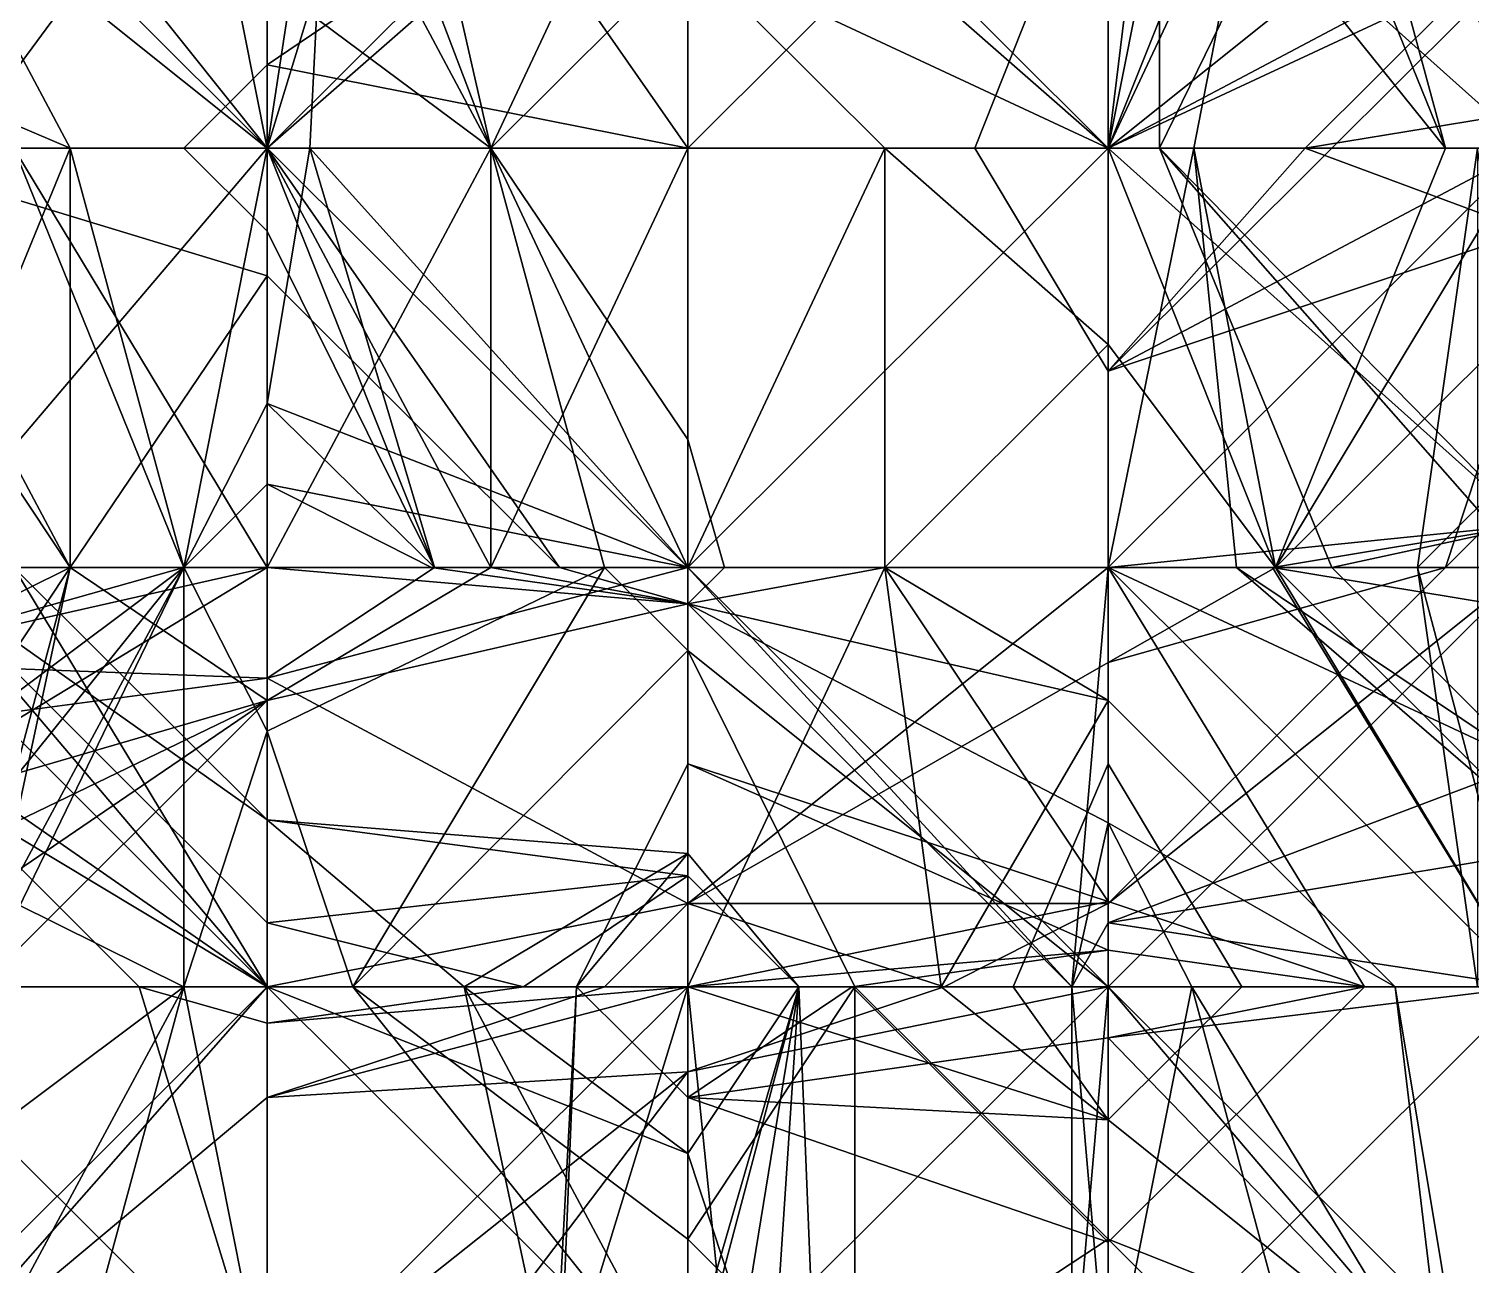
# Model space of a CAD drawing. Header units: metres. Extents: x 15 to 162, y 15 to 204.
# Drawn here: x 39.24 to 60.16, y 62.88 to 80.81 of the extents above; entities that cross this region are included whole.
import ezdxf

# ---------------------------------------------------------------- set-up
doc = ezdxf.new("R2010")
doc.units = ezdxf.units.M

msp = doc.modelspace()

# ---------------------------------------------------------------- linework, layer by layer
at = {"layer": 'fALFF_NINET_XXX_pre-post.nii', "color": 116, "linetype": 'CONTINUOUS'}
for points in [[(39.842632, 79.083336, 41.322582), (36.6, 85.166664, 36.0189), (36.6, 80.46095, 41.322582)], [(42.7, 79.083336, 38.557384), (36.6, 85.166664, 36.0189), (39.842632, 79.083336, 41.322582)], [(42.7, 79.083336, 38.557384), (37.83906, 85.166664, 35.419353), (36.6, 85.166664, 36.0189)], [(41.48968, 85.166664, 100.354836), (42.7, 79.083336, 99.84094), (36.6, 85.166664, 98.79404)], [(36.6, 85.166664, 98.79404), (42.7, 79.083336, 99.84094), (36.6, 79.083336, 95.62289)], [(36.6, 83.959656, 129.87097), (36.6, 85.166664, 131.04224), (42.7, 79.083336, 133.42685)], [(36.6, 85.166664, 131.04224), (42.7, 85.166664, 135.05473), (42.7, 79.083336, 133.42685)], [(42.7, 79.083336, 38.557384), (42.7, 81.5023, 35.419353), (37.83906, 85.166664, 35.419353)], [(37.83906, 85.166664, 112.16129), (38.21283, 79.083336, 112.16129), (42.7, 85.166664, 107.45716)], [(42.7, 85.166664, 107.45716), (38.21283, 79.083336, 112.16129), (42.7, 79.083336, 107.81887)], [(41.48968, 85.166664, 100.354836), (42.7, 82.79037, 100.354836), (42.7, 79.083336, 99.84094)], [(42.7, 79.083336, 25.91885), (48.8, 84.42526, 23.612904), (43.629295, 85.166664, 29.516129)], [(42.7, 79.083336, 25.91885), (43.629295, 85.166664, 29.516129), (43.31953, 79.083336, 29.516129)], [(42.7, 85.166664, 30.715221), (42.7, 81.5023, 35.419353), (45.94263, 79.083336, 35.419353)], [(42.7, 85.166664, 30.715221), (45.94263, 79.083336, 35.419353), (43.629295, 85.166664, 29.516129)], [(42.7, 82.79037, 100.354836), (48.8, 85.166664, 99.18576), (42.7, 79.083336, 99.84094)], [(42.7, 79.083336, 99.84094), (48.8, 85.166664, 99.18576), (48.8, 79.083336, 99.635376)], [(45.94263, 79.083336, 106.258064), (48.8, 85.166664, 107.594894), (42.7, 79.083336, 107.81887)], [(42.7, 79.083336, 107.81887), (48.8, 85.166664, 107.594894), (42.7, 85.166664, 107.45716)], [(44.558594, 85.166664, 135.7742), (45.94263, 79.083336, 135.7742), (42.7, 79.083336, 133.42685)], [(42.7, 85.166664, 135.05473), (44.558594, 85.166664, 135.7742), (42.7, 79.083336, 133.42685)], [(43.629295, 85.166664, 29.516129), (45.94263, 79.083336, 35.419353), (43.31953, 79.083336, 29.516129)], [(48.8, 79.083336, 138.5394), (44.558594, 85.166664, 135.7742), (48.8, 85.166664, 138.5394)], [(45.94263, 79.083336, 135.7742), (44.558594, 85.166664, 135.7742), (48.8, 79.083336, 138.5394)], [(45.94263, 79.083336, 106.258064), (48.8, 81.93289, 106.258064), (48.8, 85.166664, 107.594894)], [(54.9, 79.083336, 99.84094), (48.8, 79.083336, 99.635376), (54.9, 85.166664, 99.18576)], [(54.9, 85.166664, 99.18576), (48.8, 79.083336, 99.635376), (48.8, 85.166664, 99.18576)], [(48.8, 81.93289, 106.258064), (54.9, 79.083336, 109.39609), (48.8, 85.166664, 107.594894)], [(48.8, 85.166664, 107.594894), (54.9, 79.083336, 109.39609), (54.9, 85.166664, 109.39609)], [(54.9, 81.45963, 135.7742), (54.9, 79.083336, 138.08014), (48.8, 85.166664, 138.5394)], [(54.9, 79.083336, 138.08014), (48.8, 79.083336, 138.5394), (48.8, 85.166664, 138.5394)], [(56.110317, 85.166664, 47.225807), (57.757366, 85.166664, 41.322582), (54.9, 79.083336, 44.87846)], [(56.110317, 85.166664, 47.225807), (54.9, 79.083336, 44.87846), (54.9, 83.959656, 47.225807)], [(57.757366, 85.166664, 41.322582), (61, 83.96193, 41.322582), (54.9, 79.083336, 44.87846)], [(57.32559, 85.166664, 100.354836), (56.13906, 79.083336, 100.354836), (54.9, 79.083336, 99.84094)], [(54.9, 85.166664, 99.18576), (57.32559, 85.166664, 100.354836), (54.9, 79.083336, 99.84094)], [(59.78968, 79.083336, 106.258064), (58.14263, 85.166664, 106.258064), (54.9, 85.166664, 109.39609)], [(54.9, 79.083336, 109.39609), (59.78968, 79.083336, 106.258064), (54.9, 85.166664, 109.39609)], [(54.9, 79.083336, 138.08014), (54.9, 81.45963, 135.7742), (55.643436, 85.166664, 135.7742)], [(54.9, 79.083336, 138.08014), (55.643436, 85.166664, 135.7742), (55.643436, 79.083336, 141.67741)], [(55.643436, 79.083336, 141.67741), (55.643436, 85.166664, 135.7742), (58.617188, 85.166664, 141.67741)], [(55.643436, 79.083336, 141.67741), (58.617188, 85.166664, 141.67741), (61, 79.083336, 146.01984)], [(56.13906, 79.083336, 100.354836), (57.32559, 85.166664, 100.354836), (59.78968, 79.083336, 106.258064)], [(59.78968, 79.083336, 106.258064), (57.32559, 85.166664, 100.354836), (58.14263, 85.166664, 106.258064)], [(61, 79.083336, 146.01984), (58.617188, 85.166664, 141.67741), (61, 85.166664, 142.8487)], [(54.9, 84.54883, 23.612904), (48.8, 84.42526, 23.612904), (54.9, 79.083336, 19.046507)], [(61, 79.083336, 20.057024), (54.9, 84.54883, 23.612904), (54.9, 79.083336, 19.046507)], [(61, 82.7477, 23.612904), (54.9, 84.54883, 23.612904), (61, 79.083336, 20.057024)], [(48.8, 84.42526, 23.612904), (42.7, 80.290344, 23.612904), (48.8, 79.083336, 18.429132)], [(42.7, 79.083336, 25.91885), (42.7, 80.290344, 23.612904), (48.8, 84.42526, 23.612904)], [(54.9, 79.083336, 19.046507), (48.8, 84.42526, 23.612904), (48.8, 79.083336, 18.429132)], [(36.6, 83.959656, 129.87097), (42.7, 79.083336, 133.42685), (39.02559, 79.083336, 129.87097)], [(54.9, 79.083336, 44.87846), (52.96258, 79.083336, 47.225807), (54.9, 83.959656, 47.225807)], [(52.96258, 79.083336, 47.225807), (54.9, 79.083336, 50.36384), (54.9, 83.959656, 47.225807)], [(61, 83.96193, 41.322582), (61, 81.93289, 47.225807), (54.9, 79.083336, 44.87846)], [(54.9, 83.959656, 47.225807), (54.9, 79.083336, 50.36384), (61, 82.31711, 53.129032)], [(57.757366, 79.083336, 53.129032), (61, 82.31711, 53.129032), (54.9, 79.083336, 50.36384)], [(61, 82.31711, 53.129032), (57.757366, 79.083336, 53.129032), (61, 79.61291, 59.032257)], [(48.8, 79.083336, 102.15348), (48.8, 81.93289, 106.258064), (45.94263, 79.083336, 106.258064)], [(51.657368, 79.083336, 106.258064), (48.8, 81.93289, 106.258064), (48.8, 79.083336, 102.15348)], [(48.8, 81.93289, 106.258064), (51.657368, 79.083336, 106.258064), (54.9, 79.083336, 109.39609)], [(58.14263, 79.083336, 47.225807), (54.9, 79.083336, 44.87846), (61, 81.93289, 47.225807)], [(58.14263, 79.083336, 47.225807), (61, 81.93289, 47.225807), (61, 79.083336, 49.991)], [(45.94263, 79.083336, 35.419353), (42.7, 81.5023, 35.419353), (42.7, 79.083336, 38.557384)], [(39.842632, 79.083336, 41.322582), (36.6, 80.46095, 41.322582), (36.6, 79.083336, 42.88338)], [(42.7, 79.083336, 22.44163), (42.7, 80.290344, 23.612904), (41.48968, 79.083336, 23.612904)], [(41.48968, 79.083336, 23.612904), (42.7, 80.290344, 23.612904), (42.7, 79.083336, 25.91885)], [(48.8, 79.083336, 18.429132), (42.7, 80.290344, 23.612904), (42.7, 79.083336, 22.44163)], [(57.757366, 79.083336, 53.129032), (60.38047, 79.083336, 59.032257), (61, 79.61291, 59.032257)], [(36.6, 79.083336, 42.88338), (37.343437, 73, 47.225807), (39.842632, 79.083336, 41.322582)], [(42.7, 77.22982, 100.354836), (39.842632, 73, 94.451614), (36.6, 79.083336, 95.62289)], [(42.7, 77.22982, 100.354836), (36.6, 79.083336, 95.62289), (42.7, 79.083336, 99.84094)], [(36.6, 79.083336, 95.62289), (39.842632, 73, 94.451614), (36.6, 77.87632, 94.451614)], [(39.02559, 79.083336, 129.87097), (41.48968, 73, 129.87097), (36.6, 73, 127.52362)], [(39.842632, 79.083336, 41.322582), (37.343437, 73, 47.225807), (39.842632, 73, 41.322582)], [(42.7, 79.083336, 107.81887), (37.529297, 73, 112.16129), (42.7, 73, 108.13299)], [(38.21283, 79.083336, 112.16129), (37.529297, 73, 112.16129), (42.7, 79.083336, 107.81887)], [(42.7, 73, 131.04224), (39.02559, 79.083336, 129.87097), (42.7, 79.083336, 133.42685)], [(41.48968, 73, 129.87097), (39.02559, 79.083336, 129.87097), (42.7, 73, 131.04224)], [(42.7, 79.083336, 38.557384), (39.842632, 79.083336, 41.322582), (41.48968, 73, 35.419353)], [(39.842632, 79.083336, 41.322582), (39.842632, 73, 41.322582), (41.48968, 73, 35.419353)], [(42.7, 79.083336, 22.44163), (41.48968, 79.083336, 23.612904), (42.7, 77.87632, 23.612904)], [(42.7, 77.87632, 23.612904), (41.48968, 79.083336, 23.612904), (42.7, 79.083336, 25.91885)], [(42.7, 79.083336, 38.557384), (41.48968, 73, 35.419353), (42.7, 74.20701, 35.419353)], [(45.12559, 73, 23.612904), (42.7, 79.083336, 22.44163), (42.7, 77.87632, 23.612904)], [(45.12559, 73, 23.612904), (48.8, 73, 20.057024), (42.7, 79.083336, 22.44163)], [(48.8, 73, 20.057024), (48.8, 79.083336, 18.429132), (42.7, 79.083336, 22.44163)], [(42.7, 75.376305, 29.516129), (45.12559, 73, 23.612904), (43.31953, 79.083336, 29.516129)], [(42.7, 77.87632, 23.612904), (42.7, 79.083336, 25.91885), (45.12559, 73, 23.612904)], [(42.7, 79.083336, 25.91885), (43.31953, 79.083336, 29.516129), (45.12559, 73, 23.612904)], [(42.7, 75.376305, 29.516129), (43.31953, 79.083336, 29.516129), (48.8, 73, 34.22026)], [(42.7, 74.20701, 35.419353), (48.8, 73, 36.318676), (42.7, 79.083336, 38.557384)], [(45.94263, 79.083336, 35.419353), (42.7, 79.083336, 38.557384), (48.8, 73, 36.318676)], [(46.941406, 73, 100.354836), (42.7, 77.22982, 100.354836), (42.7, 79.083336, 99.84094)], [(46.941406, 73, 100.354836), (42.7, 79.083336, 99.84094), (48.8, 73, 99.45552)], [(48.8, 73, 99.45552), (42.7, 79.083336, 99.84094), (48.8, 79.083336, 99.635376)], [(45.94263, 73, 106.258064), (45.94263, 79.083336, 106.258064), (42.7, 79.083336, 107.81887)], [(42.7, 73, 108.13299), (45.94263, 73, 106.258064), (42.7, 79.083336, 107.81887)], [(45.94263, 79.083336, 135.7742), (47.58968, 73, 135.7742), (42.7, 73, 131.04224)], [(42.7, 79.083336, 133.42685), (45.94263, 79.083336, 135.7742), (42.7, 73, 131.04224)], [(43.31953, 79.083336, 29.516129), (45.94263, 79.083336, 35.419353), (48.8, 73, 34.22026)], [(48.8, 74.853516, 35.419353), (48.8, 73, 34.22026), (45.94263, 79.083336, 35.419353)], [(48.8, 74.853516, 35.419353), (45.94263, 79.083336, 35.419353), (48.8, 73, 36.318676)], [(45.94263, 73, 106.258064), (48.8, 79.083336, 102.15348), (45.94263, 79.083336, 106.258064)], [(45.94263, 73, 106.258064), (48.8, 73, 102.15348), (48.8, 79.083336, 102.15348)], [(48.8, 73, 136.94547), (45.94263, 79.083336, 135.7742), (48.8, 79.083336, 138.5394)], [(47.58968, 73, 135.7742), (45.94263, 79.083336, 135.7742), (48.8, 73, 136.94547)], [(54.9, 73, 18.878748), (54.9, 79.083336, 19.046507), (48.8, 73, 20.057024)], [(54.9, 79.083336, 19.046507), (48.8, 79.083336, 18.429132), (48.8, 73, 20.057024)], [(54.9, 73, 99.45552), (48.8, 73, 99.45552), (54.9, 79.083336, 99.84094)], [(54.9, 79.083336, 99.84094), (48.8, 73, 99.45552), (48.8, 79.083336, 99.635376)], [(51.657368, 79.083336, 106.258064), (48.8, 73, 102.15348), (51.657368, 73, 106.258064)], [(48.8, 79.083336, 102.15348), (48.8, 73, 102.15348), (51.657368, 79.083336, 106.258064)], [(54.9, 73, 136.94547), (48.8, 73, 136.94547), (54.9, 79.083336, 138.08014)], [(54.9, 79.083336, 138.08014), (48.8, 73, 136.94547), (48.8, 79.083336, 138.5394)], [(54.9, 76.23377, 112.16129), (54.9, 79.083336, 109.39609), (51.657368, 79.083336, 106.258064)], [(54.9, 76.23377, 112.16129), (51.657368, 79.083336, 106.258064), (51.657368, 73, 112.16129)], [(51.657368, 73, 112.16129), (51.657368, 79.083336, 106.258064), (51.657368, 73, 106.258064)], [(54.9, 79.083336, 44.87846), (54.9, 75.84956, 47.225807), (52.96258, 79.083336, 47.225807)], [(54.9, 75.84956, 47.225807), (54.9, 79.083336, 50.36384), (52.96258, 79.083336, 47.225807)], [(57.32559, 73, 17.709677), (61, 79.083336, 20.057024), (54.9, 73, 18.878748)], [(54.9, 73, 18.878748), (61, 79.083336, 20.057024), (54.9, 79.083336, 19.046507)], [(54.9, 75.84956, 47.225807), (54.9, 79.083336, 44.87846), (58.14263, 79.083336, 47.225807)], [(57.757366, 79.083336, 53.129032), (54.9, 79.083336, 50.36384), (54.9, 75.84956, 47.225807)], [(57.757366, 79.083336, 53.129032), (54.9, 75.84956, 47.225807), (61, 77.87859, 53.129032)], [(58.14263, 79.083336, 47.225807), (61, 79.083336, 49.991), (54.9, 75.84956, 47.225807)], [(61, 79.083336, 49.991), (61, 77.87859, 53.129032), (54.9, 75.84956, 47.225807)], [(56.13906, 79.083336, 100.354836), (56.758595, 73, 100.354836), (54.9, 73, 99.45552)], [(54.9, 79.083336, 99.84094), (56.13906, 79.083336, 100.354836), (54.9, 73, 99.45552)], [(54.9, 79.083336, 109.39609), (54.9, 76.23377, 112.16129), (57.32559, 73, 112.16129)], [(54.9, 79.083336, 109.39609), (57.32559, 73, 112.16129), (59.78968, 79.083336, 106.258064)], [(54.9, 73, 136.94547), (54.9, 79.083336, 138.08014), (61, 73.617836, 135.7742)], [(54.9, 79.083336, 138.08014), (55.643436, 79.083336, 141.67741), (61, 73.617836, 135.7742)], [(55.643436, 79.083336, 141.67741), (58.14263, 73, 141.67741), (61, 73.617836, 135.7742)], [(61, 73, 144.44263), (55.643436, 79.083336, 141.67741), (61, 79.083336, 146.01984)], [(58.14263, 73, 141.67741), (55.643436, 79.083336, 141.67741), (61, 73, 144.44263)], [(56.758595, 73, 100.354836), (56.13906, 79.083336, 100.354836), (57.32559, 73, 106.258064)], [(57.32559, 73, 106.258064), (56.13906, 79.083336, 100.354836), (59.78968, 79.083336, 106.258064)], [(57.32559, 73, 17.709677), (61, 76.664375, 17.709677), (61, 79.083336, 20.057024)], [(59.78968, 79.083336, 106.258064), (57.32559, 73, 112.16129), (57.32559, 73, 106.258064)], [(57.757366, 79.083336, 53.129032), (61, 77.87859, 53.129032), (60.38047, 79.083336, 59.032257)], [(61, 74.60842, 70.83871), (60.256565, 79.083336, 64.935486), (59.387173, 73, 70.83871)], [(59.387173, 73, 70.83871), (60.256565, 79.083336, 64.935486), (60.256565, 73, 64.935486)], [(39.842632, 73, 94.451614), (36.6, 73, 89.719666), (36.6, 77.87632, 94.451614)], [(42.7, 77.22982, 100.354836), (39.842632, 73, 100.354836), (39.842632, 73, 94.451614)], [(39.842632, 73, 100.354836), (42.7, 77.22982, 100.354836), (42.7, 73, 103.12004)], [(46.941406, 73, 100.354836), (42.7, 73, 103.12004), (42.7, 77.22982, 100.354836)], [(59.78968, 73, 11.806452), (61, 76.664375, 17.709677), (57.32559, 73, 17.709677)], [(61, 74.20701, 11.806452), (61, 76.664375, 17.709677), (59.78968, 73, 11.806452)], [(51.657368, 73, 112.16129), (54.9, 73, 114.50864), (54.9, 76.23377, 112.16129)], [(57.32559, 73, 112.16129), (54.9, 76.23377, 112.16129), (54.9, 73, 114.50864)], [(42.7, 73, 28.344852), (42.7, 75.376305, 29.516129), (41.48968, 73, 29.516129)], [(42.7, 75.376305, 29.516129), (42.7, 74.20701, 35.419353), (41.48968, 73, 29.516129)], [(42.7, 75.376305, 29.516129), (42.7, 73, 28.344852), (45.12559, 73, 23.612904)], [(42.7, 74.20701, 35.419353), (42.7, 75.376305, 29.516129), (48.8, 73, 34.22026)], [(49.331024, 73, 35.419353), (48.8, 73, 34.22026), (48.8, 74.853516, 35.419353)], [(49.331024, 73, 35.419353), (48.8, 74.853516, 35.419353), (48.8, 73, 36.318676)], [(59.387173, 73, 70.83871), (61, 73, 72.17554), (61, 74.60842, 70.83871)], [(41.48968, 73, 29.516129), (42.7, 74.20701, 35.419353), (41.48968, 73, 35.419353)], [(42.7, 74.20701, 35.419353), (48.8, 73, 34.22026), (45.082813, 73, 35.419353)], [(42.7, 74.20701, 35.419353), (45.082813, 73, 35.419353), (48.8, 73, 36.318676)], [(61, 73, 10.635177), (61, 74.20701, 11.806452), (59.78968, 73, 11.806452)], [(54.9, 73, 136.94547), (61, 73.617836, 135.7742), (57.282814, 73, 135.7742)], [(61, 73, 133.97556), (57.282814, 73, 135.7742), (61, 73.617836, 135.7742)], [(61, 73, 137.57283), (61, 73.617836, 135.7742), (58.14263, 73, 141.67741)], [(42.7, 73, 28.344852), (41.48968, 73, 29.516129), (36.6, 71.62238, 29.516129)], [(42.7, 73, 28.344852), (36.6, 71.62238, 29.516129), (42.7, 71.39158, 23.612904)], [(36.6, 66.916664, 34.082523), (36.6, 71.62238, 29.516129), (41.48968, 73, 29.516129)], [(36.6, 66.916664, 34.082523), (41.48968, 73, 29.516129), (38.537422, 66.916664, 35.419353)], [(39.02559, 73, 70.83871), (42.7, 66.916664, 67.700676), (36.6, 73, 69.66964)], [(36.6, 73, 69.66964), (42.7, 66.916664, 67.700676), (36.6, 66.916664, 69.50188)], [(36.6, 71.146484, 76.741936), (42.7, 66.916664, 77.46139), (36.6, 73, 77.941025)], [(37.529297, 73, 76.741936), (36.6, 73, 77.941025), (42.7, 66.916664, 77.46139)], [(36.6, 71.39158, 94.451614), (36.6, 73, 89.719666), (39.842632, 73, 94.451614)], [(36.6, 68.12368, 100.354836), (36.6, 71.39158, 94.451614), (39.842632, 73, 94.451614)], [(39.842632, 73, 100.354836), (36.6, 68.12368, 100.354836), (39.842632, 73, 94.451614)], [(36.6, 68.12368, 100.354836), (39.842632, 73, 100.354836), (42.7, 71.06787, 106.258064)], [(42.7, 73, 108.13299), (37.529297, 73, 112.16129), (36.6, 69.29297, 112.16129)], [(42.7, 71.06787, 106.258064), (42.7, 73, 108.13299), (36.6, 69.29297, 112.16129)], [(36.6, 69.335625, 123.96774), (36.6, 73, 127.52362), (41.48968, 73, 129.87097)], [(41.48968, 66.916664, 123.96774), (36.6, 69.335625, 123.96774), (41.48968, 73, 129.87097)], [(38.537422, 66.916664, 47.225807), (39.842632, 73, 41.322582), (37.343437, 73, 47.225807)], [(37.529297, 73, 76.741936), (42.7, 69.335625, 70.83871), (39.02559, 73, 70.83871)], [(37.529297, 73, 76.741936), (42.7, 67.84342, 76.741936), (42.7, 69.335625, 70.83871)], [(42.7, 67.84342, 76.741936), (37.529297, 73, 76.741936), (42.7, 66.916664, 77.46139)], [(38.537422, 66.916664, 35.419353), (41.48968, 73, 35.419353), (38.21283, 66.916664, 41.322582)], [(38.21283, 66.916664, 41.322582), (41.48968, 73, 35.419353), (39.842632, 73, 41.322582)], [(38.21283, 66.916664, 41.322582), (39.842632, 73, 41.322582), (38.537422, 66.916664, 47.225807)], [(38.537422, 66.916664, 35.419353), (41.48968, 73, 29.516129), (41.48968, 73, 35.419353)], [(39.02559, 73, 70.83871), (42.7, 69.335625, 70.83871), (42.7, 66.916664, 67.700676)], [(39.842632, 73, 100.354836), (42.7, 73, 103.12004), (42.7, 71.06787, 106.258064)], [(41.48968, 66.916664, 123.96774), (41.48968, 73, 129.87097), (42.7, 70.623695, 129.87097)], [(42.7, 70.623695, 129.87097), (41.48968, 73, 129.87097), (42.7, 73, 131.04224)], [(48.8, 73, 20.057024), (45.12559, 73, 23.612904), (42.7, 71.39158, 23.612904)], [(48.8, 68.12368, 17.709677), (48.8, 73, 20.057024), (42.7, 71.39158, 23.612904)], [(42.7, 71.39158, 23.612904), (45.12559, 73, 23.612904), (42.7, 73, 28.344852)], [(42.7, 73, 103.12004), (46.941406, 73, 100.354836), (48.8, 72.47043, 100.354836)], [(42.7, 73, 103.12004), (48.8, 72.47043, 100.354836), (42.7, 71.06787, 106.258064)], [(45.94263, 73, 106.258064), (42.7, 71.06787, 106.258064), (48.8, 72.47043, 100.354836)], [(42.7, 71.06787, 106.258064), (45.94263, 73, 106.258064), (42.7, 73, 108.13299)], [(42.7, 70.623695, 129.87097), (42.7, 73, 131.04224), (47.58968, 73, 135.7742)], [(43.939064, 66.916664, 129.87097), (42.7, 70.623695, 129.87097), (47.58968, 73, 135.7742)], [(43.939064, 66.916664, 129.87097), (47.58968, 73, 135.7742), (48.8, 71.79299, 135.7742)], [(48.8, 73, 34.22026), (48.8, 72.47043, 35.419353), (45.082813, 73, 35.419353)], [(48.8, 72.47043, 35.419353), (48.8, 73, 36.318676), (45.082813, 73, 35.419353)], [(48.8, 73, 102.15348), (45.94263, 73, 106.258064), (48.8, 72.47043, 100.354836)], [(48.8, 73, 99.45552), (48.8, 72.47043, 100.354836), (46.941406, 73, 100.354836)], [(48.8, 71.79299, 135.7742), (47.58968, 73, 135.7742), (48.8, 73, 136.94547)], [(48.8, 68.12368, 17.709677), (54.9, 71.62238, 17.709677), (54.9, 73, 18.878748)], [(48.8, 73, 20.057024), (48.8, 68.12368, 17.709677), (54.9, 73, 18.878748)], [(48.8, 72.47043, 35.419353), (48.8, 73, 34.22026), (49.331024, 73, 35.419353)], [(48.8, 72.47043, 35.419353), (49.331024, 73, 35.419353), (48.8, 73, 36.318676)], [(48.8, 72.47043, 100.354836), (48.8, 73, 99.45552), (54.368977, 66.916664, 94.451614)], [(48.8, 73, 99.45552), (54.9, 73, 99.45552), (54.368977, 66.916664, 94.451614)], [(51.657368, 73, 106.258064), (48.8, 73, 102.15348), (48.8, 72.47043, 100.354836)], [(51.657368, 73, 106.258064), (48.8, 72.47043, 100.354836), (54.9, 71.06787, 106.258064)], [(48.8, 66.916664, 115.71717), (51.657368, 73, 112.16129), (52.47441, 66.916664, 112.16129)], [(48.8, 66.916664, 115.71717), (54.9, 68.15234, 118.064514), (51.657368, 73, 112.16129)], [(48.8, 71.79299, 135.7742), (48.8, 73, 136.94547), (54.9, 66.916664, 139.33008)], [(48.8, 73, 136.94547), (54.9, 73, 136.94547), (54.9, 66.916664, 139.33008)], [(54.9, 71.06787, 106.258064), (52.47441, 66.916664, 112.16129), (51.657368, 73, 106.258064)], [(51.657368, 73, 106.258064), (52.47441, 66.916664, 112.16129), (51.657368, 73, 112.16129)], [(54.9, 73, 114.50864), (51.657368, 73, 112.16129), (54.9, 68.15234, 118.064514)], [(54.9, 67.84342, 94.451614), (54.368977, 66.916664, 94.451614), (54.9, 73, 99.45552)], [(54.9, 68.12368, 11.806452), (61, 73, 10.635177), (59.78968, 73, 11.806452)], [(54.9, 68.12368, 11.806452), (54.9, 66.916664, 10.635177), (61, 73, 10.635177)], [(54.9, 66.916664, 10.635177), (61, 66.916664, 7.464026), (61, 73, 10.635177)], [(54.9, 71.62238, 17.709677), (54.9, 68.12368, 11.806452), (59.78968, 73, 11.806452)], [(57.32559, 73, 17.709677), (54.9, 71.62238, 17.709677), (59.78968, 73, 11.806452)], [(54.9, 71.62238, 17.709677), (57.32559, 73, 17.709677), (54.9, 73, 18.878748)], [(54.9, 67.84342, 94.451614), (54.9, 73, 99.45552), (61, 70.15044, 100.354836)], [(61, 70.15044, 100.354836), (54.9, 73, 99.45552), (56.758595, 73, 100.354836)], [(58.617188, 66.916664, 118.064514), (54.9, 73, 114.50864), (54.9, 68.15234, 118.064514)], [(61, 66.916664, 116.89324), (54.9, 73, 114.50864), (58.617188, 66.916664, 118.064514)], [(61, 66.916664, 116.89324), (57.32559, 73, 112.16129), (54.9, 73, 114.50864)], [(61, 66.916664, 140.34059), (54.9, 73, 136.94547), (57.282814, 73, 135.7742)], [(61, 66.916664, 140.34059), (54.9, 66.916664, 139.33008), (54.9, 73, 136.94547)], [(61, 70.15044, 100.354836), (56.758595, 73, 100.354836), (61, 69.335625, 106.258064)], [(61, 69.335625, 106.258064), (56.758595, 73, 100.354836), (57.32559, 73, 106.258064)], [(61, 73, 133.97556), (61, 72.382164, 135.7742), (57.282814, 73, 135.7742)], [(61, 72.382164, 135.7742), (61, 66.916664, 140.34059), (57.282814, 73, 135.7742)], [(61, 69.335625, 106.258064), (57.32559, 73, 112.16129), (61, 69.335625, 112.16129)], [(61, 69.335625, 106.258064), (57.32559, 73, 106.258064), (57.32559, 73, 112.16129)], [(61, 66.916664, 116.89324), (61, 69.335625, 112.16129), (57.32559, 73, 112.16129)], [(61, 70.15044, 141.67741), (61, 73, 137.57283), (58.14263, 73, 141.67741)], [(61, 70.15044, 141.67741), (58.14263, 73, 141.67741), (61, 73, 144.44263)], [(60.256565, 73, 64.935486), (60.256565, 66.916664, 70.83871), (59.387173, 73, 70.83871)], [(61, 66.916664, 72.63735), (61, 73, 72.17554), (59.387173, 73, 70.83871)], [(60.256565, 66.916664, 70.83871), (61, 66.916664, 72.63735), (59.387173, 73, 70.83871)], [(54.9, 69.29297, 100.354836), (48.8, 72.47043, 100.354836), (54.368977, 66.916664, 94.451614)], [(54.9, 71.06787, 106.258064), (48.8, 72.47043, 100.354836), (54.9, 69.29297, 100.354836)], [(43.939064, 66.916664, 129.87097), (48.8, 71.79299, 135.7742), (48.8, 66.916664, 133.42685)], [(51.22559, 66.916664, 135.7742), (48.8, 66.916664, 133.42685), (48.8, 71.79299, 135.7742)], [(48.8, 71.79299, 135.7742), (54.9, 66.916664, 139.33008), (51.22559, 66.916664, 135.7742)], [(42.7, 71.39158, 23.612904), (36.6, 71.62238, 29.516129), (36.6, 70.58104, 23.612904)], [(54.9, 68.12368, 11.806452), (54.9, 71.62238, 17.709677), (48.8, 68.12368, 17.709677)], [(42.7, 71.39158, 23.612904), (36.6, 70.58104, 23.612904), (42.7, 66.916664, 19.270477)], [(48.8, 68.12368, 17.709677), (42.7, 71.39158, 23.612904), (42.7, 66.916664, 19.270477)], [(40.841408, 66.916664, 76.741936), (36.6, 71.146484, 76.741936), (36.6, 66.916664, 73.97674)], [(36.6, 71.146484, 76.741936), (40.841408, 66.916664, 76.741936), (42.7, 66.916664, 77.46139)], [(36.6, 68.12368, 100.354836), (42.7, 71.06787, 106.258064), (38.537422, 66.916664, 106.258064)], [(42.7, 71.06787, 106.258064), (36.6, 69.29297, 112.16129), (36.6, 66.916664, 110.99002)], [(42.7, 71.06787, 106.258064), (36.6, 66.916664, 110.99002), (38.537422, 66.916664, 106.258064)], [(54.9, 71.06787, 106.258064), (54.9, 66.916664, 110.28637), (52.47441, 66.916664, 112.16129)], [(54.9, 69.29297, 100.354836), (59.06258, 66.916664, 106.258064), (54.9, 71.06787, 106.258064)], [(54.9, 71.06787, 106.258064), (59.06258, 66.916664, 106.258064), (54.9, 66.916664, 110.28637)], [(42.7, 66.916664, 19.270477), (36.6, 70.58104, 23.612904), (36.6, 66.916664, 20.057024)], [(41.48968, 66.916664, 123.96774), (42.7, 70.623695, 129.87097), (42.7, 66.916664, 126.27369)], [(43.939064, 66.916664, 129.87097), (42.7, 66.916664, 126.27369), (42.7, 70.623695, 129.87097)], [(48.8, 66.916664, 115.71717), (47.187172, 66.916664, 118.064514), (48.8, 70.15044, 118.064514)], [(47.187172, 66.916664, 118.064514), (48.8, 66.916664, 122.79647), (48.8, 70.15044, 118.064514)], [(48.8, 66.916664, 115.71717), (48.8, 70.15044, 118.064514), (54.9, 68.15234, 118.064514)], [(48.8, 66.916664, 122.79647), (54.9, 67.44624, 123.96774), (48.8, 70.15044, 118.064514)], [(48.8, 70.15044, 118.064514), (54.9, 67.44624, 123.96774), (54.9, 68.15234, 118.064514)], [(54.9, 66.916664, 45.35088), (53.51861, 66.916664, 47.225807), (54.9, 70.15044, 47.225807)], [(53.51861, 66.916664, 47.225807), (54.9, 66.916664, 48.562637), (54.9, 70.15044, 47.225807)], [(56.83742, 66.916664, 47.225807), (54.9, 66.916664, 45.35088), (54.9, 70.15044, 47.225807)], [(56.83742, 66.916664, 47.225807), (54.9, 70.15044, 47.225807), (54.9, 66.916664, 48.562637)], [(54.9, 67.84342, 94.451614), (61, 70.15044, 100.354836), (61, 68.84879, 94.451614)], [(41.48968, 66.916664, 123.96774), (36.6, 66.916664, 121.62039), (36.6, 69.335625, 123.96774)], [(45.55737, 66.916664, 64.935486), (42.7, 66.916664, 67.700676), (42.7, 69.335625, 70.83871)], [(45.55737, 66.916664, 64.935486), (42.7, 69.335625, 70.83871), (48.8, 68.84879, 64.935486)], [(48.8, 68.84879, 64.935486), (42.7, 69.335625, 70.83871), (48.8, 68.525085, 70.83871)], [(42.7, 67.84342, 76.741936), (48.8, 68.525085, 70.83871), (42.7, 69.335625, 70.83871)], [(54.9, 69.29297, 100.354836), (54.368977, 66.916664, 94.451614), (54.9, 66.916664, 98.04889)], [(54.9, 66.916664, 98.04889), (56.110317, 66.916664, 100.354836), (54.9, 69.29297, 100.354836)], [(54.9, 69.29297, 100.354836), (56.110317, 66.916664, 100.354836), (59.06258, 66.916664, 106.258064)], [(47.187172, 66.916664, 59.032257), (45.55737, 66.916664, 64.935486), (48.8, 68.84879, 64.935486)], [(48.8, 66.916664, 57.86319), (47.187172, 66.916664, 59.032257), (48.8, 68.84879, 59.032257)], [(48.8, 68.84879, 59.032257), (47.187172, 66.916664, 59.032257), (48.8, 68.84879, 64.935486)], [(50.412827, 66.916664, 59.032257), (48.8, 66.916664, 57.86319), (48.8, 68.84879, 59.032257)], [(50.412827, 66.916664, 64.935486), (50.412827, 66.916664, 59.032257), (48.8, 68.84879, 59.032257)], [(48.8, 68.84879, 64.935486), (50.412827, 66.916664, 64.935486), (48.8, 68.84879, 59.032257)], [(50.412827, 66.916664, 70.83871), (50.412827, 66.916664, 64.935486), (48.8, 68.84879, 64.935486)], [(48.8, 68.525085, 70.83871), (50.412827, 66.916664, 70.83871), (48.8, 68.84879, 64.935486)], [(61, 68.84879, 94.451614), (61, 66.916664, 89.719666), (54.9, 67.84342, 94.451614)], [(46.417187, 66.916664, 76.741936), (48.8, 68.525085, 70.83871), (42.7, 67.84342, 76.741936)], [(46.417187, 66.916664, 76.741936), (48.8, 66.916664, 75.570656), (48.8, 68.525085, 70.83871)], [(50.412827, 66.916664, 70.83871), (48.8, 68.525085, 70.83871), (48.8, 66.916664, 75.570656)], [(48.8, 68.12368, 17.709677), (42.7, 66.916664, 19.270477), (47.58968, 66.916664, 17.709677)], [(48.8, 66.916664, 15.403729), (48.8, 68.12368, 17.709677), (47.58968, 66.916664, 17.709677)], [(52.51719, 66.916664, 11.806452), (48.8, 68.12368, 17.709677), (48.8, 66.916664, 15.403729)], [(52.51719, 66.916664, 11.806452), (54.9, 68.12368, 11.806452), (48.8, 68.12368, 17.709677)], [(54.9, 66.916664, 10.635177), (54.9, 68.12368, 11.806452), (52.51719, 66.916664, 11.806452)], [(58.617188, 66.916664, 123.96774), (58.617188, 66.916664, 118.064514), (54.9, 68.15234, 118.064514)], [(54.9, 67.44624, 123.96774), (58.617188, 66.916664, 123.96774), (54.9, 68.15234, 118.064514)], [(46.417187, 66.916664, 76.741936), (42.7, 67.84342, 76.741936), (42.7, 66.916664, 77.46139)], [(54.9, 66.916664, 93.25252), (54.368977, 66.916664, 94.451614), (54.9, 67.84342, 94.451614)], [(61, 66.916664, 89.719666), (54.9, 66.916664, 93.25252), (54.9, 67.84342, 94.451614)], [(48.8, 66.916664, 122.79647), (51.18281, 66.916664, 123.96774), (54.9, 67.44624, 123.96774)], [(51.18281, 66.916664, 123.96774), (54.9, 66.916664, 125.16683), (54.9, 67.44624, 123.96774)], [(58.617188, 66.916664, 123.96774), (54.9, 67.44624, 123.96774), (54.9, 66.916664, 125.16683)], [(37.343437, 60.833332, 17.709677), (42.7, 66.916664, 19.270477), (36.6, 60.833332, 21.306955)], [(36.6, 60.833332, 21.306955), (42.7, 66.916664, 19.270477), (36.6, 66.916664, 20.057024)], [(42.7, 60.833332, 68.96379), (36.6, 60.833332, 68.96379), (42.7, 66.916664, 67.700676)], [(42.7, 66.916664, 67.700676), (36.6, 60.833332, 68.96379), (36.6, 66.916664, 69.50188)], [(40.841408, 66.916664, 76.741936), (36.6, 66.916664, 73.97674), (42.7, 60.833332, 72.00778)], [(36.6, 66.916664, 73.97674), (36.6, 60.833332, 72.00778), (42.7, 60.833332, 72.00778)], [(36.6, 63.252293, 118.064514), (36.6, 66.916664, 121.62039), (41.48968, 66.916664, 123.96774)], [(36.6, 63.252293, 118.064514), (41.48968, 66.916664, 123.96774), (38.21283, 60.833332, 118.064514)], [(37.343437, 60.833332, 17.709677), (42.7, 65.30825, 17.709677), (42.7, 66.916664, 19.270477)], [(38.21283, 60.833332, 118.064514), (41.48968, 66.916664, 123.96774), (39.842632, 60.833332, 123.96774)], [(39.842632, 60.833332, 123.96774), (41.48968, 66.916664, 123.96774), (42.7, 60.833332, 126.73294)], [(40.841408, 66.916664, 76.741936), (42.7, 60.833332, 72.00778), (42.7, 66.38709, 76.741936)], [(42.7, 66.38709, 76.741936), (42.7, 66.916664, 77.46139), (40.841408, 66.916664, 76.741936)], [(42.7, 60.833332, 126.73294), (41.48968, 66.916664, 123.96774), (42.7, 66.916664, 126.27369)], [(48.8, 66.916664, 15.403729), (47.58968, 66.916664, 17.709677), (42.7, 65.30825, 17.709677)], [(48.8, 65.68099, 11.806452), (48.8, 66.916664, 15.403729), (42.7, 65.30825, 17.709677)], [(42.7, 65.30825, 17.709677), (47.58968, 66.916664, 17.709677), (42.7, 66.916664, 19.270477)], [(48.8, 64.4977, 64.935486), (42.7, 66.916664, 67.700676), (45.55737, 66.916664, 64.935486)], [(48.8, 64.4977, 64.935486), (48.8, 60.833332, 69.63962), (42.7, 66.916664, 67.700676)], [(48.8, 60.833332, 69.63962), (42.7, 60.833332, 68.96379), (42.7, 66.916664, 67.700676)], [(42.7, 66.38709, 76.741936), (48.8, 66.916664, 75.570656), (46.417187, 66.916664, 76.741936)], [(42.7, 66.38709, 76.741936), (42.7, 60.833332, 72.00778), (48.8, 66.916664, 75.570656)], [(42.7, 60.833332, 72.00778), (48.8, 60.833332, 71.55817), (48.8, 66.916664, 75.570656)], [(42.7, 66.38709, 76.741936), (46.417187, 66.916664, 76.741936), (42.7, 66.916664, 77.46139)], [(43.939064, 66.916664, 129.87097), (48.8, 60.833332, 126.73294), (42.7, 66.916664, 126.27369)], [(42.7, 66.916664, 126.27369), (48.8, 60.833332, 126.73294), (42.7, 60.833332, 126.73294)], [(43.939064, 66.916664, 129.87097), (48.8, 63.252293, 129.87097), (48.8, 60.833332, 126.73294)], [(48.8, 63.252293, 129.87097), (43.939064, 66.916664, 129.87097), (48.8, 66.916664, 133.42685)], [(48.8, 60.833332, 61.3796), (48.8, 64.4977, 64.935486), (45.55737, 66.916664, 64.935486)], [(48.8, 60.833332, 61.3796), (45.55737, 66.916664, 64.935486), (46.862576, 60.833332, 59.032257)], [(46.862576, 60.833332, 59.032257), (45.55737, 66.916664, 64.935486), (47.187172, 66.916664, 59.032257)], [(47.187172, 66.916664, 59.032257), (46.941406, 60.833332, 53.129032), (46.862576, 60.833332, 59.032257)], [(48.8, 66.916664, 57.86319), (48.8, 61.362907, 53.129032), (46.941406, 60.833332, 53.129032)], [(48.8, 66.916664, 57.86319), (46.941406, 60.833332, 53.129032), (47.187172, 66.916664, 59.032257)], [(48.8, 66.916664, 115.71717), (48.8, 65.30825, 118.064514), (47.187172, 66.916664, 118.064514)], [(48.8, 65.30825, 118.064514), (48.8, 66.916664, 122.79647), (47.187172, 66.916664, 118.064514)], [(48.8, 65.68099, 11.806452), (54.9, 66.916664, 10.635177), (52.51719, 66.916664, 11.806452)], [(48.8, 65.68099, 11.806452), (48.8, 60.833332, 8.250572), (54.9, 66.916664, 10.635177)], [(48.8, 60.833332, 8.250572), (54.9, 60.833332, 8.250572), (54.9, 66.916664, 10.635177)], [(48.8, 65.68099, 11.806452), (52.51719, 66.916664, 11.806452), (48.8, 66.916664, 15.403729)], [(48.8, 61.362907, 53.129032), (48.8, 66.916664, 57.86319), (50.412827, 66.916664, 59.032257)], [(48.8, 61.362907, 53.129032), (50.412827, 66.916664, 59.032257), (50.658592, 60.833332, 53.129032)], [(48.8, 64.4977, 64.935486), (50.008038, 60.833332, 59.032257), (50.412827, 66.916664, 64.935486)], [(48.8, 60.833332, 69.63962), (48.8, 64.4977, 64.935486), (50.412827, 66.916664, 64.935486)], [(48.8, 60.833332, 69.63962), (50.412827, 66.916664, 64.935486), (49.419533, 60.833332, 70.83871)], [(49.419533, 60.833332, 70.83871), (50.412827, 66.916664, 70.83871), (48.8, 66.916664, 75.570656)], [(48.8, 60.833332, 71.55817), (49.419533, 60.833332, 70.83871), (48.8, 66.916664, 75.570656)], [(48.8, 66.916664, 115.71717), (52.47441, 66.916664, 112.16129), (54.9, 64.98454, 112.16129)], [(48.8, 66.916664, 115.71717), (54.9, 64.98454, 112.16129), (48.8, 65.30825, 118.064514)], [(51.18281, 66.916664, 123.96774), (48.8, 66.916664, 122.79647), (48.8, 65.30825, 118.064514)], [(51.18281, 66.916664, 123.96774), (48.8, 65.30825, 118.064514), (54.9, 63.209637, 123.96774)], [(48.8, 63.252293, 129.87097), (48.8, 66.916664, 133.42685), (51.22559, 66.916664, 135.7742)], [(51.22559, 60.833332, 129.87097), (48.8, 63.252293, 129.87097), (51.22559, 66.916664, 135.7742)], [(49.419533, 60.833332, 70.83871), (50.412827, 66.916664, 64.935486), (50.412827, 66.916664, 70.83871)], [(50.658592, 60.833332, 53.129032), (50.412827, 66.916664, 59.032257), (50.008038, 60.833332, 59.032257)], [(50.412827, 66.916664, 64.935486), (50.008038, 60.833332, 59.032257), (50.412827, 66.916664, 59.032257)], [(54.9, 63.209637, 123.96774), (54.9, 66.916664, 125.16683), (51.18281, 66.916664, 123.96774)], [(51.22559, 60.833332, 129.87097), (51.22559, 66.916664, 135.7742), (54.9, 63.252293, 135.7742)], [(54.9, 63.252293, 135.7742), (51.22559, 66.916664, 135.7742), (54.9, 66.916664, 139.33008)], [(54.9, 66.916664, 110.28637), (54.9, 64.98454, 112.16129), (52.47441, 66.916664, 112.16129)], [(54.9, 66.916664, 45.35088), (54.9, 64.98454, 47.225807), (53.51861, 66.916664, 47.225807)], [(54.9, 64.98454, 47.225807), (54.9, 66.916664, 48.562637), (53.51861, 66.916664, 47.225807)], [(54.9, 66.916664, 93.25252), (54.9, 60.833332, 93.732155), (54.368977, 60.833332, 94.451614)], [(54.368977, 66.916664, 94.451614), (54.9, 66.916664, 93.25252), (54.368977, 60.833332, 94.451614)], [(54.9, 60.833332, 96.25025), (54.9, 66.916664, 98.04889), (54.368977, 66.916664, 94.451614)], [(54.368977, 60.833332, 94.451614), (54.9, 60.833332, 96.25025), (54.368977, 66.916664, 94.451614)], [(61, 60.833332, 8.250572), (61, 66.916664, 7.464026), (54.9, 60.833332, 8.250572)], [(61, 66.916664, 7.464026), (54.9, 66.916664, 10.635177), (54.9, 60.833332, 8.250572)], [(54.9, 64.98454, 47.225807), (54.9, 66.916664, 45.35088), (56.83742, 66.916664, 47.225807)], [(54.9, 64.98454, 47.225807), (56.83742, 66.916664, 47.225807), (54.9, 66.916664, 48.562637)], [(61, 60.833332, 93.55229), (54.9, 60.833332, 93.732155), (61, 66.916664, 89.719666)], [(61, 66.916664, 89.719666), (54.9, 60.833332, 93.732155), (54.9, 66.916664, 93.25252)], [(56.110317, 66.916664, 100.354836), (54.9, 60.833332, 96.25025), (57.757366, 60.833332, 100.354836)], [(54.9, 66.916664, 98.04889), (54.9, 60.833332, 96.25025), (56.110317, 66.916664, 100.354836)], [(54.9, 66.916664, 110.28637), (60.0707, 60.833332, 112.16129), (54.9, 64.98454, 112.16129)], [(54.9, 66.916664, 110.28637), (59.06258, 66.916664, 106.258064), (60.0707, 60.833332, 112.16129)], [(60.0707, 60.833332, 112.16129), (61, 66.916664, 116.89324), (54.9, 66.17526, 118.064514)], [(58.617188, 66.916664, 118.064514), (54.9, 66.17526, 118.064514), (61, 66.916664, 116.89324)], [(54.9, 63.209637, 123.96774), (54.9, 66.17526, 118.064514), (58.617188, 66.916664, 118.064514)], [(58.617188, 66.916664, 123.96774), (54.9, 63.209637, 123.96774), (58.617188, 66.916664, 118.064514)], [(54.9, 63.209637, 123.96774), (58.617188, 66.916664, 123.96774), (54.9, 66.916664, 125.16683)], [(54.9, 63.252293, 135.7742), (54.9, 66.916664, 139.33008), (61, 60.833332, 139.33008)], [(54.9, 66.916664, 139.33008), (61, 66.916664, 140.34059), (61, 60.833332, 139.33008)], [(57.757366, 60.833332, 100.354836), (59.79196, 60.833332, 106.258064), (56.110317, 66.916664, 100.354836)], [(59.79196, 60.833332, 106.258064), (59.06258, 66.916664, 106.258064), (56.110317, 66.916664, 100.354836)], [(59.06258, 66.916664, 106.258064), (59.79196, 60.833332, 106.258064), (60.0707, 60.833332, 112.16129)], [(60.0707, 60.833332, 112.16129), (61, 60.833332, 112.88075), (61, 66.916664, 116.89324)], [(48.8, 65.30825, 118.064514), (54.9, 64.98454, 112.16129), (54.9, 66.17526, 118.064514)], [(54.9, 63.209637, 123.96774), (48.8, 65.30825, 118.064514), (54.9, 66.17526, 118.064514)], [(60.0707, 60.833332, 112.16129), (54.9, 66.17526, 118.064514), (54.9, 64.98454, 112.16129)], [(48.8, 65.68099, 11.806452), (42.7, 65.30825, 17.709677), (42.7, 60.833332, 13.367252)], [(48.8, 65.68099, 11.806452), (42.7, 60.833332, 13.367252), (45.12559, 60.833332, 11.806452)], [(48.8, 60.833332, 8.250572), (48.8, 65.68099, 11.806452), (45.12559, 60.833332, 11.806452)], [(42.7, 60.833332, 13.367252), (42.7, 65.30825, 17.709677), (37.343437, 60.833332, 17.709677)], [(48.8, 64.4977, 64.935486), (48.8, 60.833332, 61.3796), (50.008038, 60.833332, 59.032257)], [(48.8, 60.833332, 126.73294), (48.8, 63.252293, 129.87097), (51.22559, 60.833332, 129.87097)], [(51.22559, 60.833332, 129.87097), (54.9, 63.252293, 135.7742), (54.9, 60.833332, 133.42685)], [(57.32559, 60.833332, 135.7742), (54.9, 60.833332, 133.42685), (54.9, 63.252293, 135.7742)], [(54.9, 63.252293, 135.7742), (61, 60.833332, 139.33008), (57.32559, 60.833332, 135.7742)]]:
    msp.add_3dface(points, dxfattribs=at)

doc.saveas('drawing.dxf')
